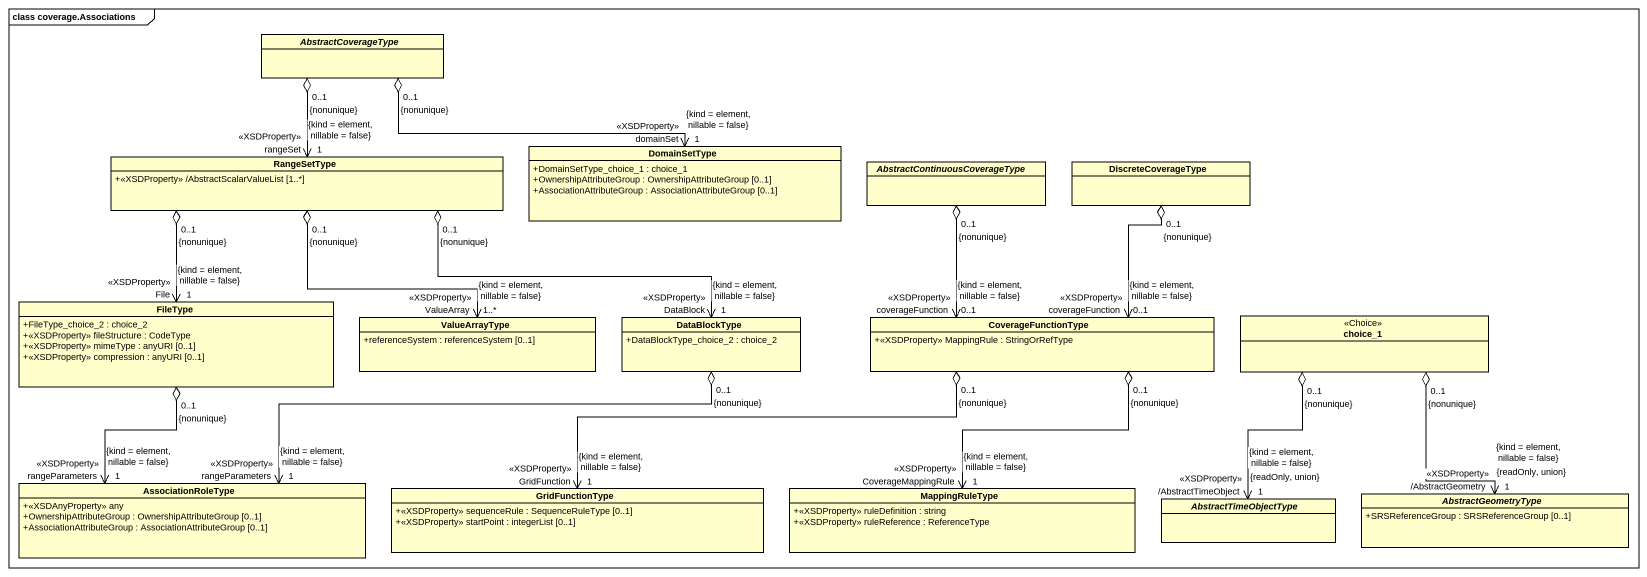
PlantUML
@startuml
mainframe class coverage.Associations
hide circle
hide empty members
skinparam classAttributeIconSize 0
abstract class AbstractCoverageType
class RangeSetType {
  +<<XSDProperty>> /AbstractScalarValueList [1..*]
}
class DomainSetType {
  +DomainSetType_choice_1 : choice_1
  +OwnershipAttributeGroup : OwnershipAttributeGroup [0..1]
  +AssociationAttributeGroup : AssociationAttributeGroup [0..1]
}
abstract class "AbstractContinuousCoverageType" as AbstractContinuousCoverageTy
class DiscreteCoverageType
class FileType {
  +FileType_choice_2 : choice_2
  +<<XSDProperty>> fileStructure : CodeType
  +<<XSDProperty>> mimeType : anyURI [0..1]
  +<<XSDProperty>> compression : anyURI [0..1]
}
class ValueArrayType {
  +referenceSystem : referenceSystem [0..1]
}
class DataBlockType {
  +DataBlockType_choice_2 : choice_2
}
class CoverageFunctionType {
  +<<XSDProperty>> MappingRule : StringOrRefType
}
class choice_1 <<Choice>>
class AssociationRoleType {
  +<<XSDAnyProperty>> any
  +OwnershipAttributeGroup : OwnershipAttributeGroup [0..1]
  +AssociationAttributeGroup : AssociationAttributeGroup [0..1]
}
class GridFunctionType {
  +<<XSDProperty>> sequenceRule : SequenceRuleType [0..1]
  +<<XSDProperty>> startPoint : integerList [0..1]
}
class MappingRuleType {
  +<<XSDProperty>> ruleDefinition : string
  +<<XSDProperty>> ruleReference : ReferenceType
}
abstract class AbstractTimeObjectType
abstract class AbstractGeometryType {
  +SRSReferenceGroup : SRSReferenceGroup [0..1]
}
AbstractCoverageType "0..1\n{nonunique}" o--> "rangeSet\n<<XSDProperty>>\n1\n{kind = element, nillable = false}" RangeSetType
AbstractCoverageType "0..1\n{nonunique}" o-right-> "domainSet\n<<XSDProperty>>\n1\n{kind = element, nillable = false}" DomainSetType
RangeSetType "0..1\n{nonunique}" o--> "File\n<<XSDProperty>>\n1\n{kind = element, nillable = false}" FileType
RangeSetType "0..1\n{nonunique}" o--> "ValueArray\n<<XSDProperty>>\n1..*\n{kind = element, nillable = false}" ValueArrayType
RangeSetType "0..1\n{nonunique}" o-right-> "DataBlock\n<<XSDProperty>>\n1\n{kind = element, nillable = false}" DataBlockType
AbstractContinuousCoverageTy "0..1\n{nonunique}" o--> "coverageFunction\n<<XSDProperty>>\n0..1\n{kind = element, nillable = false}" CoverageFunctionType
DiscreteCoverageType "0..1\n{nonunique}" o--> "coverageFunction\n<<XSDProperty>>\n0..1\n{kind = element, nillable = false}" CoverageFunctionType
FileType "0..1\n{nonunique}" o--> "rangeParameters\n<<XSDProperty>>\n1\n{kind = element, nillable = false}" AssociationRoleType
DataBlockType "0..1\n{nonunique}" o-left-> "rangeParameters\n<<XSDProperty>>\n1\n{kind = element, nillable = false}" AssociationRoleType
CoverageFunctionType "0..1\n{nonunique}" o-left-> "GridFunction\n<<XSDProperty>>\n1\n{kind = element, nillable = false}" GridFunctionType
CoverageFunctionType "0..1\n{nonunique}" o--> "CoverageMappingRule\n<<XSDProperty>>\n1\n{kind = element, nillable = false}" MappingRuleType
choice_1 "0..1\n{nonunique}" o--> "/AbstractTimeObject\n<<XSDProperty>>\n1\n{kind = element, nillable = false}\n{readOnly, union}" AbstractTimeObjectType
choice_1 "0..1\n{nonunique}" o--> "/AbstractGeometry\n<<XSDProperty>>\n1\n{kind = element, nillable = false}\n{readOnly, union}" AbstractGeometryType
@enduml
